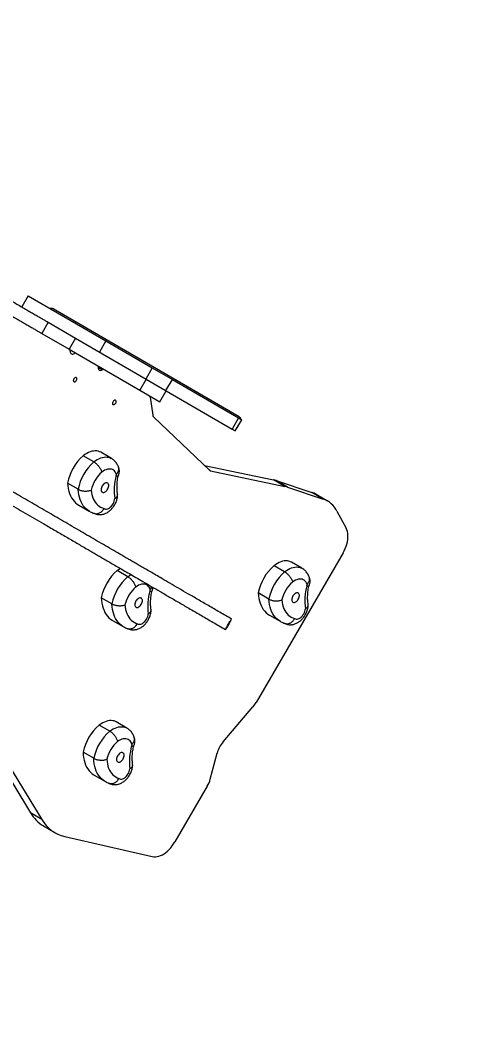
# Model space of a CAD drawing. Header units: millimetres. Extents: x -8422 to 28150, y -6982 to 5510.
# Drawn here: x 909 to 1630, y -2761 to -1119 of the extents above; entities that cross this region are included whole.
import ezdxf

# ---------------------------------------------------------------- set-up
doc = ezdxf.new("R2010")
doc.units = ezdxf.units.MM
for name, color, linetype in [('DIKOM_ОБЪЕКТ', 7, 'Continuous'), ('DIKOM_РАЗМЕР_ЗОНА', 7, 'Continuous'), ('DIKOM_РАЗМЕР_ОБЪЕКТА', 7, 'Continuous')]:
    doc.layers.add(name, color=color, linetype=linetype)
doc.styles.add('style1', font='arial.ttf', dxfattribs={"width": 0.8})
doc.dimstyles.new('1-50', dxfattribs={"dimtxt": 300, "dimasz": 200, "dimexe": 100, "dimexo": 0, "dimgap": 100, "dimtad": 1, "dimdec": 0, "dimtxsty": 'style1', "dimcen": 0, "dimclrd": 7, "dimclre": 7, "dimadec": 1, "dimazin": 2, "dimtfac": 1, "dimtdec": 0, "dimtmove": 1, "dimatfit": 3, "dimfxl": 0, "dimlwd": 25, "dimlwe": 18, "dimarcsym": 0})

# ---------------------------------------------------------------- blocks, each defined once
blk = doc.blocks.new('*D0')
at = {"layer": 'Defpoints', "color": 0, "transparency": 16777216}
for p in [(1363.3, 4015), (-6011, -2710), (-2661.5, -2710)]:
    blk.add_point(p, dxfattribs=at)
at = {"layer": 'DIKOM_РАЗМЕР_ОБЪЕКТА', "color": 7, "lineweight": 18, "transparency": 16777216}
for p, q in [((1363.3, 4015), (-6111, 4015)), ((-2661.5, -2710), (-6111, -2710))]:
    blk.add_line(p, q, dxfattribs=at)
at = {"layer": 'DIKOM_РАЗМЕР_ОБЪЕКТА', "color": 7, "lineweight": 25, "transparency": 16777216}
blk.add_line((-6011, 3815), (-6011, -2510), dxfattribs=at)
at = {"layer": 'DIKOM_РАЗМЕР_ОБЪЕКТА', "color": 7, "transparency": 16777216}
for points in [[(-6044.3, 3815), (-5977.6, 3815), (-6011, 4015)], [(-6044.3, -2510), (-5977.6, -2510), (-6011, -2710)]]:
    blk.add_solid(points, dxfattribs=at)
at = {"layer": 'DIKOM_РАЗМЕР_ОБЪЕКТА', "color": 0, "transparency": 16777216, "insert": (-6264.1, 652.5), "char_height": 300, "attachment_point": 5, "rotation": 90, "style": 'style1'}
blk.add_mtext('6700', dxfattribs=at)
blk = doc.blocks.new('*D1')
at = {"layer": 'Defpoints', "color": 0, "transparency": 16777216}
for p in [(-5348.3, 1737), (6047.5, 1360.2), (6047.5, -3315.3)]:
    blk.add_point(p, dxfattribs=at)
at = {"layer": 'DIKOM_РАЗМЕР_ОБЪЕКТА', "color": 7, "lineweight": 18, "transparency": 16777216}
for p, q in [((-5348.3, 1737), (-5348.3, -3415.3)), ((6047.5, 1360.2), (6047.5, -3415.3))]:
    blk.add_line(p, q, dxfattribs=at)
at = {"layer": 'DIKOM_РАЗМЕР_ОБЪЕКТА', "color": 7, "lineweight": 25, "transparency": 16777216}
blk.add_line((-5148.3, -3315.3), (5847.5, -3315.3), dxfattribs=at)
at = {"layer": 'DIKOM_РАЗМЕР_ОБЪЕКТА', "color": 7, "transparency": 16777216}
for points in [[(-5148.3, -3282), (-5148.3, -3348.7), (-5348.3, -3315.3)], [(5847.5, -3282), (5847.5, -3348.7), (6047.5, -3315.3)]]:
    blk.add_solid(points, dxfattribs=at)
at = {"layer": 'DIKOM_РАЗМЕР_ОБЪЕКТА', "color": 0, "transparency": 16777216, "insert": (349.6, -3062.2), "char_height": 300, "attachment_point": 5, "style": 'style1'}
blk.add_mtext('11400', dxfattribs=at)
blk = doc.blocks.new('*D2')
at = {"layer": 'Defpoints', "color": 0, "transparency": 16777216}
for p in [(8043.9, 833.9), (-7345.5, 649), (8043.9, -5007.3)]:
    blk.add_point(p, dxfattribs=at)
at = {"layer": 'DIKOM_РАЗМЕР_ЗОНА', "color": 7, "lineweight": 18, "transparency": 16777216}
for p, q in [((8043.9, 833.9), (8043.9, -5107.3)), ((-7345.5, 649), (-7345.5, -5107.3))]:
    blk.add_line(p, q, dxfattribs=at)
at = {"layer": 'DIKOM_РАЗМЕР_ЗОНА', "color": 7, "lineweight": 25, "transparency": 16777216}
blk.add_line((-7145.5, -5007.3), (7843.9, -5007.3), dxfattribs=at)
at = {"layer": 'DIKOM_РАЗМЕР_ЗОНА', "color": 7, "transparency": 16777216}
for points in [[(-7145.5, -4974), (-7145.5, -5040.7), (-7345.5, -5007.3)], [(7843.9, -4974), (7843.9, -5040.7), (8043.9, -5007.3)]]:
    blk.add_solid(points, dxfattribs=at)
at = {"layer": 'DIKOM_РАЗМЕР_ЗОНА', "color": 0, "transparency": 16777216, "insert": (349.2, -4754.2), "char_height": 300, "attachment_point": 5, "style": 'style1'}
blk.add_mtext('15400', dxfattribs=at)

msp = doc.modelspace()

# ---------------------------------------------------------------- linework, layer by layer
at = {"layer": 'DIKOM_ОБЪЕКТ', "color": 7, "linetype": 'Continuous', "lineweight": 15}
for p, q in [((922.5, -1570.2), (912, -1588.3)), ((922.5, -1570.2), (1049.6, -1644)), ((1267.4, -1768.3), (963.3, -1591.5)), ((955, -1613.3), (944.5, -1631.5)), ((955, -1613.3), (999.7, -1639.3)), ((944.5, -1631.5), (989.2, -1657.5)), ((999.7, -1639.3), (989.2, -1657.5)), ((999.7, -1639.3), (1115.4, -1706.5)), ((989.2, -1657.5), (1104.8, -1724.7)), ((1049.6, -1644), (1039, -1662.2)), ((1049.6, -1644), (1125.3, -1688)), ((1043.4, -1691.1), (1036.8, -1687.3)), ((1125.3, -1688), (1114.8, -1706.2)), ((1125.3, -1688), (1158.1, -1707.1)), ((1115.4, -1706.5), (1104.8, -1724.7)), ((1115.4, -1706.5), (1148, -1725.5)), ((1147.5, -1725.2), (1158.1, -1707.1)), ((1158.1, -1707.1), (1266.3, -1769.9)), ((1104.8, -1724.7), (1137.4, -1743.6)), ((1121.8, -1735.8), (1126.1, -1765.5)), ((1137.4, -1743.6), (1148, -1725.5)), ((1148, -1725.5), (1255.7, -1788.1)), ((1127.2, -1768), (1219.2, -1855.8)), ((1266.3, -1769.9), (1255.7, -1788.1)), ((1261, -1791.2), (1271.6, -1773)), ((1266.3, -1769.9), (1271.6, -1773)), ((1255.7, -1788.1), (1261, -1791.2)), ((1264.1, -1786), (1269.6, -1776.5)), ((1029.8, -1841.8), (1012.4, -1831.8)), ((1058.4, -1836), (1041, -1826)), ((1210.6, -1847.6), (1323.5, -1871.2)), ((1220.7, -1856.6), (1218.9, -1855.6)), ((1220.7, -1856.6), (1341.9, -1881.9)), ((1341.9, -1881.9), (1323.5, -1871.2)), ((1004.2, -1886.6), (986.9, -1876.6)), ((1346.4, -1883.2), (1328, -1872.4)), ((1328, -1872.4), (1386.2, -1891.8)), ((1346.4, -1883.2), (1404.6, -1902.6)), ((1404.6, -1902.6), (1386.2, -1891.8)), ((1411.7, -1905.8), (1393.3, -1895)), ((1005, -1912.5), (1022.4, -1922.5)), ((1427.2, -1922.3), (1442.3, -1950.4)), ((1437.2, -1990.7), (1294.9, -2235.5)), ((1085.4, -2029.6), (1068.1, -2019.6)), ((1341.6, -2021.6), (1324.3, -2011.6)), ((1370, -2015.9), (1352.7, -2005.9)), ((1059.4, -2074.1), (1042, -2064.1)), ((1315.9, -2066.3), (1298.6, -2056.3)), ((1060.3, -2101.1), (1077.6, -2111.1)), ((1316.7, -2092.6), (1334.1, -2102.6)), ((1240.9, -2299.7), (1289.9, -2242.5)), ((1056, -2282.4), (1038.6, -2272.4)), ((1083.7, -2277.2), (1066.3, -2267.2)), ((872.7, -2327.9), (926.3, -2416.2)), ((886, -2330.2), (944.8, -2426.9)), ((1029.6, -2326.7), (1012.3, -2316.7)), ((1220, -2361), (1231.1, -2318.4)), ((1030.5, -2354.4), (1047.9, -2364.4)), ((1215.2, -2372.6), (1162.3, -2463.6)), ((944.8, -2426.9), (926.3, -2416.2)), ((947.6, -2437.5), (966.1, -2448.2)), ((982.2, -2454.6), (1125.3, -2487.5))]:
    msp.add_line(p, q, dxfattribs=at)
at = {"layer": 'DIKOM_ОБЪЕКТ', "color": 7, "linetype": 'Continuous', "lineweight": 15, "flags": 128}
for points in [[(991.2, -1660.8), (991.3, -1662.2), (991.6, -1663.5), (992.3, -1664.5), (993.1, -1665.2), (994.1, -1665.6), (995.3, -1665.6), (996.6, -1665.2), (997.9, -1664.5), (999.2, -1663.5), (999.3, -1663.4)], [(1037.1, -1685.4), (1037.1, -1685.5), (1036.8, -1687.1), (1036.9, -1688.6), (1037.2, -1689.9), (1037.8, -1690.9), (1038.6, -1691.6), (1039.6, -1692), (1040.8, -1692.1), (1042.1, -1691.7), (1043.4, -1691.1)], [(1001.1, -1703.8), (1000.4, -1703.5), (999.6, -1703.7), (998.7, -1704.1), (997.9, -1704.8), (997.2, -1705.7), (996.6, -1706.8), (996.3, -1707.9), (996.2, -1708.9), (996.4, -1709.8), (996.8, -1710.4), (997.4, -1710.8), (998.2, -1710.9), (999.1, -1710.6), (1000, -1710), (1000.7, -1709.2), (1001.4, -1708.2), (1001.8, -1707.1), (1002, -1706), (1002, -1705), (1001.7, -1704.3), (1001.1, -1703.8)], [(1065.3, -1741), (1064.6, -1740.8), (1063.7, -1740.9), (1062.9, -1741.4), (1062, -1742.1), (1061.3, -1743), (1060.7, -1744.1), (1060.4, -1745.2), (1060.3, -1746.2), (1060.5, -1747.1), (1061, -1747.7), (1061.6, -1748.1), (1062.4, -1748.1), (1063.2, -1747.9), (1064.1, -1747.3), (1064.9, -1746.5), (1065.5, -1745.5), (1066, -1744.4), (1066.2, -1743.3), (1066.1, -1742.3), (1065.8, -1741.5), (1065.3, -1741)], [(1041, -1826), (1039.2, -1825.1), (1036.9, -1824.3), (1034.5, -1823.9), (1031.9, -1823.8), (1029.3, -1824), (1026.5, -1824.5), (1023.8, -1825.4), (1020.9, -1826.6), (1018.1, -1828), (1015.2, -1829.8), (1012.4, -1831.8)], [(1029.8, -1841.8), (1032.6, -1839.8), (1035.4, -1838), (1038.2, -1836.6), (1041.1, -1835.4), (1043.9, -1834.5), (1046.6, -1834), (1049.2, -1833.8), (1051.8, -1833.9), (1054.2, -1834.3), (1056.5, -1835.1), (1058.3, -1836)], [(1066.6, -1862.1), (1065.8, -1860), (1064.7, -1858.2), (1063.4, -1856.7), (1061.9, -1855.4), (1060.2, -1854.5), (1058.4, -1853.8), (1056.4, -1853.5), (1054.2, -1853.6), (1052, -1853.9), (1049.7, -1854.6), (1047.4, -1855.6), (1045.1, -1857), (1042.8, -1858.6)], [(1066.1, -1864.3), (1066.3, -1864.1), (1066.5, -1863.8), (1066.7, -1863.5), (1066.8, -1863.2), (1066.9, -1862.8), (1066.9, -1862.5), (1066.8, -1862.3), (1066.6, -1862.1)], [(986.9, -1876.6), (987.2, -1881.1), (987.9, -1885.5), (988.8, -1889.6), (990, -1893.4), (991.5, -1897.1), (993.2, -1900.4), (995.2, -1903.5), (997.5, -1906.3), (999.9, -1908.7), (1002.6, -1910.9), (1005, -1912.5)], [(1022.4, -1922.5), (1019.9, -1920.9), (1017.2, -1918.7), (1014.8, -1916.3), (1012.6, -1913.5), (1010.6, -1910.4), (1008.8, -1907.1), (1007.4, -1903.4), (1006.2, -1899.6), (1005.2, -1895.5), (1004.6, -1891.2), (1004.2, -1886.6)], [(1025.5, -1887.9), (1025.9, -1891.8), (1026.7, -1895.4), (1027.6, -1898.9), (1028.9, -1902.1), (1030.3, -1905.1), (1032, -1907.8), (1033.9, -1910.3), (1036.1, -1912.4), (1038.4, -1914.3), (1040.9, -1915.9), (1043.7, -1917.1), (1046.5, -1918)], [(1049.6, -1890), (1050.8, -1888.8), (1051.8, -1887.5), (1052.7, -1886), (1053.4, -1884.4), (1053.9, -1882.8), (1054.1, -1881.2), (1054.1, -1879.8), (1053.8, -1878.5), (1053.3, -1877.5), (1052.5, -1876.7), (1051.6, -1876.2), (1050.5, -1876.1), (1049.3, -1876.2), (1048.1, -1876.7), (1046.8, -1877.5), (1045.6, -1878.5), (1044.5, -1879.8), (1043.5, -1881.2), (1042.7, -1882.8), (1042.1, -1884.4), (1041.8, -1886), (1041.7, -1887.5), (1041.8, -1888.8), (1042.3, -1890), (1042.9, -1890.9), (1043.7, -1891.5), (1044.7, -1891.8), (1045.9, -1891.8), (1047.1, -1891.5), (1048.4, -1890.9), (1049.6, -1890)], [(1046.5, -1918), (1047.7, -1918.7), (1049.1, -1919), (1050.7, -1919), (1052.3, -1918.6), (1053.9, -1917.9), (1055.6, -1916.9), (1057.2, -1915.5), (1058.8, -1914), (1060.2, -1912.2), (1061.4, -1910.2), (1062.4, -1908.1), (1063.2, -1906), (1063.8, -1903.9), (1064.1, -1901.9)], [(1437.2, -1990.7), (1439.1, -1987.2), (1440.7, -1983.5), (1442.2, -1979.9), (1443.3, -1976.2), (1444.2, -1972.5), (1444.8, -1968.9), (1445.1, -1965.4), (1445.1, -1962), (1444.8, -1958.7), (1444.3, -1955.7), (1443.4, -1952.9), (1442.3, -1950.4)], [(1073.3, -2016.2), (1070.9, -2017.6), (1068.1, -2019.6)], [(1352.7, -2005.9), (1351, -2005.1), (1348.7, -2004.3), (1346.3, -2003.9), (1343.8, -2003.7), (1341.1, -2003.9), (1338.4, -2004.4), (1335.6, -2005.3), (1332.8, -2006.4), (1330, -2007.9), (1327.1, -2009.6), (1324.3, -2011.6)], [(1341.6, -2021.6), (1344.5, -2019.6), (1347.3, -2017.9), (1350.1, -2016.4), (1353, -2015.3), (1355.7, -2014.4), (1358.5, -2013.9), (1361.1, -2013.7), (1363.6, -2013.9), (1366.1, -2014.3), (1368.3, -2015.1), (1370, -2015.9)], [(1085.4, -2029.6), (1088.2, -2027.6), (1090.5, -2026.2)], [(1378.4, -2042.2), (1377.5, -2040.1), (1376.5, -2038.3), (1375.2, -2036.7), (1373.7, -2035.4), (1372, -2034.5), (1370.2, -2033.8), (1368.2, -2033.5), (1366, -2033.5), (1363.8, -2033.9), (1361.5, -2034.5), (1359.2, -2035.5), (1356.9, -2036.8), (1354.6, -2038.4)], [(1121.9, -2050.6), (1121.1, -2048.5), (1120, -2046.6), (1118.8, -2045), (1117.3, -2043.7), (1115.6, -2042.8), (1113.8, -2042.1), (1111.8, -2041.7), (1109.7, -2041.7), (1107.5, -2042), (1105.2, -2042.7), (1102.9, -2043.6), (1100.5, -2044.9), (1098.2, -2046.5)], [(1121.2, -2052.8), (1121.5, -2052.6), (1121.7, -2052.3), (1121.9, -2052), (1122, -2051.7), (1122.1, -2051.3), (1122.1, -2051), (1122, -2050.8), (1121.9, -2050.6)], [(1377.8, -2044.4), (1378, -2044.2), (1378.2, -2043.9), (1378.4, -2043.6), (1378.5, -2043.2), (1378.6, -2042.9), (1378.6, -2042.6), (1378.5, -2042.4), (1378.4, -2042.2)], [(1042, -2064.1), (1042.3, -2068.7), (1042.9, -2073.1), (1043.8, -2077.2), (1045, -2081.1), (1046.4, -2084.8), (1048, -2088.2), (1050, -2091.4), (1052.1, -2094.2), (1054.5, -2096.8), (1057.1, -2099), (1060, -2100.9), (1060.3, -2101.1)], [(1104.6, -2078.3), (1105.7, -2077.1), (1106.8, -2075.8), (1107.7, -2074.3), (1108.4, -2072.7), (1108.9, -2071.1), (1109.1, -2069.6), (1109.1, -2068.1), (1108.9, -2066.8), (1108.4, -2065.8), (1107.6, -2065), (1106.7, -2064.5), (1105.7, -2064.3), (1104.5, -2064.4), (1103.2, -2064.9), (1102, -2065.6), (1100.8, -2066.6), (1099.6, -2067.9), (1098.6, -2069.3), (1097.8, -2070.9), (1097.2, -2072.5), (1096.9, -2074), (1096.7, -2075.6), (1096.9, -2076.9), (1097.3, -2078.1), (1097.9, -2079), (1098.7, -2079.7), (1099.7, -2080), (1100.8, -2080.1), (1102.1, -2079.8), (1103.3, -2079.2), (1104.6, -2078.3)], [(1298.6, -2056.3), (1298.9, -2060.9), (1299.5, -2065.2), (1300.5, -2069.3), (1301.6, -2073.2), (1303.1, -2076.8), (1304.8, -2080.2), (1306.7, -2083.3), (1309, -2086.1), (1311.4, -2088.6), (1314, -2090.8), (1316.7, -2092.6)], [(1334.1, -2102.6), (1331.4, -2100.8), (1328.7, -2098.6), (1326.3, -2096.1), (1324.1, -2093.3), (1322.1, -2090.2), (1320.4, -2086.8), (1319, -2083.2), (1317.8, -2079.3), (1316.9, -2075.2), (1316.2, -2070.9), (1315.9, -2066.3)], [(1337.2, -2067.7), (1337.6, -2071.6), (1338.3, -2075.2), (1339.3, -2078.7), (1340.5, -2082), (1341.9, -2085), (1343.6, -2087.7), (1345.5, -2090.2), (1347.6, -2092.4), (1349.9, -2094.3), (1352.4, -2095.9), (1355.1, -2097.1), (1358, -2098.1)], [(1361.2, -2070), (1362.4, -2068.8), (1363.4, -2067.5), (1364.3, -2066), (1365, -2064.4), (1365.5, -2062.8), (1365.8, -2061.2), (1365.7, -2059.8), (1365.5, -2058.5), (1364.9, -2057.5), (1364.2, -2056.7), (1363.3, -2056.2), (1362.2, -2056), (1361, -2056.2), (1359.8, -2056.7), (1358.5, -2057.4), (1357.3, -2058.5), (1356.2, -2059.7), (1355.2, -2061.2), (1354.4, -2062.7), (1353.8, -2064.3), (1353.4, -2065.9), (1353.3, -2067.4), (1353.5, -2068.7), (1353.9, -2069.9), (1354.5, -2070.8), (1355.3, -2071.5), (1356.4, -2071.8), (1357.5, -2071.8), (1358.7, -2071.5), (1360, -2070.9), (1361.2, -2070)], [(1077.6, -2111.1), (1077.3, -2110.9), (1074.5, -2109), (1071.8, -2106.8), (1069.4, -2104.2), (1067.3, -2101.4), (1065.4, -2098.2), (1063.7, -2094.8), (1062.3, -2091.1), (1061.1, -2087.2), (1060.3, -2083.1), (1059.7, -2078.7), (1059.4, -2074.1)], [(1080.7, -2075.6), (1081.1, -2079.5), (1081.7, -2083.2), (1082.6, -2086.7), (1083.8, -2090), (1085.2, -2093.1), (1086.8, -2095.8), (1088.7, -2098.4), (1090.8, -2100.6), (1093.1, -2102.5), (1095.6, -2104.2), (1098.3, -2105.5), (1101.1, -2106.5)], [(1358, -2098.1), (1359.2, -2098.8), (1360.6, -2099.1), (1362.1, -2099.1), (1363.7, -2098.7), (1365.4, -2098), (1367, -2097), (1368.7, -2095.7), (1370.2, -2094.1), (1371.6, -2092.3), (1372.9, -2090.4), (1373.9, -2088.3), (1374.7, -2086.2), (1375.3, -2084.1), (1375.6, -2082)], [(1101.1, -2106.5), (1102.3, -2107.2), (1103.7, -2107.5), (1105.2, -2107.5), (1106.8, -2107.2), (1108.4, -2106.5), (1110.1, -2105.5), (1111.7, -2104.2), (1113.3, -2102.7), (1114.7, -2100.9), (1116, -2098.9), (1117, -2096.9), (1117.8, -2094.8), (1118.4, -2092.6), (1118.7, -2090.6)], [(1244.9, -2116), (1244.9, -2115.9), (1245.1, -2115.4), (1245.5, -2114.6), (1246.1, -2113.6), (1246.8, -2112.3), (1247.6, -2110.9), (1248.4, -2109.4), (1249.4, -2107.7), (1250.3, -2106.1), (1251.2, -2104.6), (1252.1, -2103.1), (1252.9, -2101.8), (1253.6, -2100.7), (1254.2, -2099.8), (1254.6, -2099.2), (1254.8, -2099), (1254.8, -2099), (1254.7, -2099.3), (1254.4, -2099.9), (1253.9, -2100.8), (1253.3, -2102), (1252.5, -2103.3), (1251.7, -2104.8), (1250.8, -2106.4), (1249.9, -2108), (1248.9, -2109.6), (1248, -2111.2), (1247.2, -2112.6), (1246.4, -2113.8), (1245.8, -2114.8), (1245.3, -2115.5), (1245, -2115.9), (1244.9, -2116)], [(1066.3, -2267.2), (1065.2, -2266.6), (1062.9, -2265.7), (1060.6, -2265.2), (1058.1, -2265), (1055.4, -2265.1), (1052.7, -2265.5), (1050, -2266.3), (1047.1, -2267.4), (1044.3, -2268.7), (1041.5, -2270.4), (1038.6, -2272.4)], [(1056, -2282.4), (1058.8, -2280.4), (1061.6, -2278.7), (1064.5, -2277.4), (1067.3, -2276.3), (1070.1, -2275.5), (1072.8, -2275.1), (1075.4, -2275), (1077.9, -2275.2), (1080.3, -2275.7), (1082.5, -2276.6), (1083.7, -2277.2)], [(1092.1, -2303.9), (1091.4, -2301.7), (1090.4, -2299.8), (1089.1, -2298.2), (1087.7, -2296.9), (1086, -2295.9), (1084.2, -2295.2), (1082.2, -2294.8), (1080.1, -2294.7), (1077.9, -2295), (1075.6, -2295.6), (1073.3, -2296.6), (1071, -2297.8), (1068.7, -2299.3)], [(1091.5, -2306.1), (1091.8, -2305.8), (1092, -2305.6), (1092.2, -2305.3), (1092.3, -2304.9), (1092.4, -2304.6), (1092.3, -2304.3), (1092.3, -2304), (1092.1, -2303.9)], [(1012.3, -2316.7), (1012.6, -2321.3), (1013.1, -2325.7), (1013.9, -2329.9), (1015, -2333.8), (1016.4, -2337.6), (1018, -2341), (1019.9, -2344.2), (1022, -2347.1), (1024.4, -2349.7), (1027, -2352), (1029.8, -2354), (1030.5, -2354.4)], [(1047.9, -2364.4), (1047.1, -2364), (1044.3, -2362), (1041.7, -2359.7), (1039.4, -2357.1), (1037.2, -2354.2), (1035.4, -2351), (1033.7, -2347.6), (1032.4, -2343.8), (1031.3, -2339.9), (1030.4, -2335.7), (1029.9, -2331.3), (1029.6, -2326.7)], [(1050.9, -2328.4), (1051.3, -2332.3), (1051.9, -2336), (1052.8, -2339.6), (1053.9, -2342.9), (1055.2, -2346), (1056.9, -2348.8), (1058.7, -2351.3), (1060.7, -2353.6), (1063, -2355.6), (1065.5, -2357.3), (1068.1, -2358.6), (1070.9, -2359.7)], [(1074.7, -2331.4), (1075.8, -2330.3), (1076.9, -2328.9), (1077.8, -2327.5), (1078.5, -2325.9), (1079, -2324.3), (1079.3, -2322.7), (1079.3, -2321.3), (1079.1, -2320), (1078.6, -2318.9), (1077.9, -2318.1), (1077, -2317.6), (1075.9, -2317.4), (1074.7, -2317.5), (1073.5, -2317.9), (1072.2, -2318.6), (1071, -2319.7), (1069.9, -2320.9), (1068.9, -2322.3), (1068, -2323.8), (1067.4, -2325.4), (1067, -2327), (1066.9, -2328.5), (1067, -2329.9), (1067.4, -2331.1), (1068, -2332.1), (1068.8, -2332.7), (1069.8, -2333.1), (1070.9, -2333.1), (1072.2, -2332.9), (1073.4, -2332.3), (1074.7, -2331.4)], [(1070.9, -2359.7), (1072.1, -2360.4), (1073.5, -2360.8), (1075, -2360.8), (1076.6, -2360.5), (1078.2, -2359.8), (1079.9, -2358.9), (1081.6, -2357.6), (1083.1, -2356), (1084.5, -2354.3), (1085.8, -2352.4), (1086.9, -2350.3), (1087.7, -2348.2), (1088.3, -2346.1), (1088.6, -2344)], [(1125.3, -2487.5), (1127.8, -2487.9), (1130.5, -2487.9), (1133.2, -2487.6), (1136, -2486.9), (1138.9, -2485.9), (1141.8, -2484.5), (1144.6, -2482.8), (1147.5, -2480.8), (1150.3, -2478.5), (1153, -2475.9), (1155.5, -2473.1), (1158, -2470.1), (1160.2, -2466.9), (1162.3, -2463.6)]]:
    msp.add_lwpolyline(points, dxfattribs=at)
at = {"layer": 'DIKOM_ОБЪЕКТ', "color": 7, "linetype": 'Continuous', "lineweight": 15}
for centre, radius, start, end in [((960.3, -1596.7), 6, 59.8351, 108.0248), ((988.4, -1660.3), 2.85, 350.9039, 53.7936), ((1045.2, -1693.3), 2.85, 65.8767, 128.7664), ((1119.3, -1736), 2.45, 4.6761, 56.6962), ((1130.3, -1765), 4.27, 186.0129, 224.0771), ((1264.4, -1773.5), 6, 11.6454, 59.8351), ((1065.3, -1891.7), 79.9, 131.4337, 169.1202), ((1082.6, -1901.7), 79.9, 131.4337, 169.1202), ((1221.3, -1853.6), 3.06, 226.2707, 258.4667), ((1080.5, -1900.5), 56.4, 131.9454, 167.1069), ((1160.3, -1888.1), 97.2, 165.8298, 188.1368), ((1315.3, -1910.5), 40.1, 71.5921, 78.2214), ((1333.7, -1921.2), 40.1, 71.5921, 78.2214), ((1374.2, -1927.8), 37.9, 59.848, 71.6254), ((1391.6, -1940.3), 39.9, 26.8372, 70.9968), ((1120.3, -2080), 79.9, 130.859, 168.5476), ((1376.9, -2071.7), 79.9, 131.2044, 168.89), ((1137.6, -2090), 79.9, 130.8596, 168.5472), ((1394.3, -2081.7), 79.9, 131.2042, 168.8902), ((1135.5, -2088.8), 56.4, 131.3643, 166.5409), ((1217.2, -2078.1), 99.3, 165.209, 187.2014), ((1392.1, -2080.5), 56.4, 131.713, 166.8796), ((1472.7, -2068.8), 98, 165.5804, 187.7602), ((1253.6, -2211.5), 47.8, 319.5052, 329.8873), ((1090.5, -2333.1), 79.9, 130.4636, 168.1584), ((1107.8, -2343.1), 79.9, 130.463, 168.1585), ((1105.6, -2341.8), 56.3, 130.9595, 166.1594), ((1188.7, -2332.5), 100.7, 164.7877, 186.5706), ((1277.1, -2330.7), 47.6, 139.4426, 165.0159), ((1175.1, -2349.1), 46.5, 329.6641, 345.1637), ((978.2, -2385.7), 60.1, 210.4981, 239.4955), ((995.6, -2397.3), 58.8, 210.2719, 256.8536)]:
    msp.add_arc(centre, radius, start, end, dxfattribs=at)
for points, knots in [([(840.9, -1547), (843.6, -1548.6), (848.8, -1551.6), (856.5, -1556.1), (863.8, -1560.3), (870.9, -1564.5), (877.8, -1568.5), (884.6, -1572.4), (892, -1576.7), (900, -1581.3), (908.4, -1586.2), (916.4, -1590.9), (923.8, -1595.2), (930.7, -1599.2), (937, -1602.9), (942.5, -1606.1), (946.7, -1608.5), (949.7, -1610.2), (951.8, -1611.5), (953.5, -1612.4), (954.7, -1613.1), (954.9, -1613.3), (955, -1613.3)], [0, 0, 0, 0, 0.045708, 0.090155, 0.133989, 0.177684, 0.221551, 0.265773, 0.310422, 0.372501, 0.435212, 0.498256, 0.561281, 0.623935, 0.68593, 0.747111, 0.807549, 0.845322, 0.883133, 0.921253, 0.960055, 1, 1, 1, 1]), ([(830.4, -1565.2), (833, -1566.7), (838.3, -1569.8), (845.9, -1574.2), (853.2, -1578.5), (860.4, -1582.6), (867.3, -1586.6), (874, -1590.5), (881.4, -1594.9), (889.4, -1599.5), (897.8, -1604.4), (905.8, -1609), (913.3, -1613.4), (920.2, -1617.4), (926.5, -1621), (932, -1624.2), (936.2, -1626.7), (939.2, -1628.4), (941.3, -1629.6), (942.9, -1630.6), (944.1, -1631.3), (944.4, -1631.4), (944.5, -1631.5)], [0, 0, 0, 0, 0.045708, 0.090155, 0.133989, 0.177684, 0.221551, 0.265773, 0.310422, 0.372501, 0.435212, 0.498256, 0.561281, 0.623935, 0.68593, 0.747111, 0.807549, 0.845322, 0.883133, 0.921253, 0.960055, 1, 1, 1, 1]), ([(1254.8, -2098.9), (1248.4, -2095.2), (1235.8, -2087.9), (1217.5, -2077.2), (1200.2, -2067.1), (1183.9, -2057.7), (1168.7, -2048.8), (1154.4, -2040.5), (1142, -2033.3), (1131.4, -2027.1), (1122.3, -2021.8), (1113.9, -2016.9), (1106.1, -2012.4), (1098.9, -2008.2), (1092.1, -2004.2), (1078.8, -1996.5), (1058.7, -1984.8), (1031.8, -1969.2), (1004.4, -1953.2), (976.7, -1937), (948.7, -1920.8), (921.3, -1904.8), (894.3, -1889.1), (868.1, -1873.8), (842.6, -1859), (817.8, -1844.5), (793, -1830.1), (768.4, -1815.8), (744.3, -1801.7), (727.6, -1792), (719.1, -1787.1), (648.2, -1745.7)], [0, 0, 0, 0, 0.032604, 0.063545, 0.092819, 0.120425, 0.14636, 0.170626, 0.193224, 0.209811, 0.225371, 0.239905, 0.253415, 0.265902, 0.277375, 0.288487, 0.335333, 0.383065, 0.43169, 0.484125, 0.536548, 0.58901, 0.641503, 0.694034, 0.743836, 0.793757, 0.843826, 0.893967, 0.944129, 0.994255, 1, 1, 1, 1]), ([(638.2, -1762.8), (712.2, -1805.9), (721.4, -1811.3), (738.6, -1821.3), (760.1, -1833.8), (784.4, -1848), (808.8, -1862.2), (833.3, -1876.5), (859.5, -1891.7), (887.6, -1908.1), (917.6, -1925.6), (944, -1940.9), (966.3, -1953.9), (984.2, -1964.3), (1001.6, -1974.5), (1015.2, -1982.4), (1025, -1988.1), (1031.2, -1991.7), (1037.5, -1995.4), (1044.3, -1999.3), (1051.9, -2003.7), (1060, -2008.5), (1068.8, -2013.6), (1078.1, -2019), (1088.1, -2024.8), (1098.8, -2031), (1110.7, -2038), (1123.9, -2045.7), (1138.5, -2054.1), (1154, -2063.2), (1170.4, -2072.7), (1187.7, -2082.8), (1206, -2093.4), (1225.1, -2104.6), (1238.2, -2112.2), (1244.9, -2116)], [0, 0, 0, 0, 0.024993, 0.059613, 0.109148, 0.15866, 0.208021, 0.257269, 0.306436, 0.364753, 0.422999, 0.481216, 0.515368, 0.548432, 0.580277, 0.610917, 0.622048, 0.633014, 0.643947, 0.655954, 0.669281, 0.683929, 0.698953, 0.715156, 0.73254, 0.751108, 0.770862, 0.794312, 0.819244, 0.84566, 0.873562, 0.902949, 0.933821, 0.966172, 1, 1, 1, 1]), ([(1070.1, -1850.3), (1070, -1850.1), (1069.6, -1849), (1068.7, -1846.9), (1067.1, -1844.2), (1065.3, -1841.7), (1063.2, -1839.6), (1061, -1837.7), (1059.3, -1836.5), (1058.4, -1836), (1058.3, -1836)], [0, 0, 0, 0, 0.027011, 0.195669, 0.361065, 0.522053, 0.679109, 0.832939, 0.984325, 1, 1, 1, 1]), ([(1029.8, -1841.8), (1030.4, -1842.2), (1031.5, -1842.9), (1033.4, -1844.4), (1035.1, -1846.1), (1036.8, -1847.9), (1038.4, -1849.9), (1039.8, -1852), (1041, -1854), (1042.1, -1856.3), (1042.6, -1857.8), (1042.8, -1858.6), (1042.8, -1858.6)], [0, 0, 0, 0, 0.107308, 0.214612, 0.32192, 0.429222, 0.536549, 0.643873, 0.751254, 0.858638, 0.996647, 1, 1, 1, 1]), ([(1066.6, -1862.1), (1066.7, -1862.1), (1067.4, -1861.3), (1068.5, -1859.8), (1069.7, -1857.6), (1070.4, -1855.7), (1070.7, -1853.7), (1070.6, -1851.9), (1070.2, -1850.8), (1070.1, -1850.3)], [0, 0, 0, 0, 0.002557, 0.217506, 0.377924, 0.542981, 0.703286, 0.868223, 1, 1, 1, 1]), ([(1069.6, -1864.3), (1069.7, -1864.2), (1070.2, -1863.3), (1070.8, -1861.7), (1071.3, -1859.5), (1071.5, -1857.4), (1071.5, -1855.3), (1071.1, -1853.2), (1070.7, -1851.5), (1070.2, -1850.5), (1070.1, -1850.2)], [0, 0, 0, 0, 0.035841, 0.199395, 0.34702, 0.492905, 0.637313, 0.780764, 0.923725, 1, 1, 1, 1]), ([(1066.1, -1864.3), (1066.1, -1864.3), (1066.4, -1864.6), (1067.1, -1864.8), (1068.1, -1865), (1068.9, -1864.9), (1069.5, -1864.7), (1069.6, -1864.4), (1069.6, -1864.3)], [0, 0, 0, 0, 0.002565, 0.193495, 0.39143, 0.638723, 0.893255, 1, 1, 1, 1]), ([(1068.6, -1894.2), (1068.6, -1893.8), (1068.3, -1892.3), (1067.9, -1889.6), (1067.7, -1886), (1067.6, -1882.2), (1067.8, -1878.3), (1068.1, -1874.2), (1068.6, -1870), (1069.2, -1866.6), (1069.6, -1864.6), (1069.8, -1864.1)], [0, 0, 0, 0, 0.051343, 0.179981, 0.308591, 0.437201, 0.565943, 0.694912, 0.824179, 0.953761, 1, 1, 1, 1]), ([(1004.2, -1886.6), (1004.8, -1887), (1006, -1887.6), (1008.2, -1888.4), (1010.5, -1889), (1013, -1889.4), (1015.5, -1889.6), (1018, -1889.5), (1020.4, -1889.3), (1023, -1888.8), (1024.6, -1888.3), (1025.5, -1887.9), (1025.5, -1887.9)], [0, 0, 0, 0, 0.105827, 0.211656, 0.317463, 0.423277, 0.52947, 0.635674, 0.742882, 0.850096, 0.998284, 1, 1, 1, 1]), ([(1030.3, -1925.9), (1030.6, -1926.1), (1031.6, -1926.6), (1033.6, -1927.3), (1036, -1927.8), (1038.4, -1928.1), (1040.9, -1928), (1043.4, -1927.7), (1045.9, -1927.1), (1048.3, -1926.3), (1050.8, -1925.1), (1053.2, -1923.7), (1055.5, -1922), (1057.7, -1920), (1059.7, -1917.8), (1061.6, -1915.4), (1063.3, -1912.9), (1064.9, -1910.2), (1066.1, -1907.4), (1067.2, -1904.5), (1068, -1901.5), (1068.5, -1898.5), (1068.7, -1896.4), (1068.7, -1895.4), (1068.7, -1895.3)], [0, 0, 0, 0, 0.018984, 0.063104, 0.106907, 0.150653, 0.194619, 0.239097, 0.284385, 0.330765, 0.378431, 0.427432, 0.477591, 0.528551, 0.579852, 0.631206, 0.682562, 0.734022, 0.785755, 0.837911, 0.890695, 0.944228, 0.998455, 1, 1, 1, 1]), ([(1064.1, -1901.9), (1064.1, -1901.9), (1064.9, -1901.4), (1066.2, -1900.4), (1067.5, -1898.9), (1068.3, -1897.4), (1068.7, -1895.9), (1068.8, -1894.8), (1068.6, -1894.3), (1068.6, -1894.3)], [0, 0, 0, 0, 0.0035, 0.248716, 0.42999, 0.616462, 0.79695, 0.982604, 1, 1, 1, 1]), ([(1031.3, -1926.2), (1031.8, -1926.4), (1033, -1926.7), (1035, -1926.6), (1037.1, -1926.2), (1039.2, -1925.4), (1041.2, -1924.2), (1043, -1922.7), (1044.9, -1920.7), (1046, -1919), (1046.5, -1918), (1046.5, -1918)], [0, 0, 0, 0, 0.103185, 0.225142, 0.347096, 0.469163, 0.591226, 0.713608, 0.835977, 0.997547, 1, 1, 1, 1]), ([(1022.4, -1922.5), (1022.4, -1922.5), (1023.4, -1923.1), (1025.6, -1924.1), (1028.5, -1925.4), (1030.4, -1926), (1031.3, -1926.2)], [0, 0, 0, 0, 0.007519, 0.372388, 0.736709, 1, 1, 1, 1]), ([(1381.9, -2030.5), (1381.8, -2030.3), (1381.4, -2029.2), (1380.5, -2027.1), (1378.9, -2024.3), (1377.1, -2021.9), (1375.1, -2019.7), (1372.8, -2017.8), (1371.1, -2016.5), (1370.1, -2016), (1370, -2015.9)], [0, 0, 0, 0, 0.026731, 0.193487, 0.357032, 0.516207, 0.671456, 0.823463, 0.97299, 1, 1, 1, 1]), ([(1085.4, -2029.6), (1086, -2030), (1087.2, -2030.7), (1089, -2032.2), (1090.7, -2033.8), (1092.4, -2035.7), (1094, -2037.7), (1095.4, -2039.8), (1096.5, -2041.9), (1097.6, -2044.1), (1098, -2045.6), (1098.2, -2046.4), (1098.2, -2046.5)], [0, 0, 0, 0, 0.107307, 0.214612, 0.321918, 0.429225, 0.536548, 0.64388, 0.751267, 0.858639, 0.996647, 1, 1, 1, 1]), ([(1341.6, -2021.6), (1342.2, -2022), (1343.4, -2022.7), (1345.2, -2024.2), (1347, -2025.9), (1348.7, -2027.7), (1350.3, -2029.7), (1351.7, -2031.8), (1352.9, -2033.9), (1353.9, -2036.1), (1354.4, -2037.6), (1354.6, -2038.4), (1354.6, -2038.4)], [0, 0, 0, 0, 0.107306, 0.214609, 0.321914, 0.42922, 0.536548, 0.643877, 0.751258, 0.858637, 0.996642, 1, 1, 1, 1]), ([(1378.4, -2042.2), (1378.4, -2042.2), (1379.1, -2041.4), (1380.2, -2039.9), (1381.4, -2037.7), (1382.1, -2035.8), (1382.4, -2033.8), (1382.3, -2032), (1382, -2031), (1381.8, -2030.5)], [0, 0, 0, 0, 0.002565, 0.218751, 0.380082, 0.546092, 0.707313, 0.873206, 1, 1, 1, 1]), ([(1381.3, -2044.5), (1381.4, -2044.3), (1381.9, -2043.5), (1382.4, -2041.9), (1383, -2039.7), (1383.2, -2037.6), (1383.2, -2035.5), (1382.9, -2033.4), (1382.4, -2031.7), (1382, -2030.7), (1381.8, -2030.4)], [0, 0, 0, 0, 0.034107, 0.198019, 0.346364, 0.492976, 0.638055, 0.782172, 0.925764, 1, 1, 1, 1]), ([(1121.2, -2052.8), (1121.2, -2052.8), (1121.5, -2053.1), (1122.2, -2053.4), (1123.2, -2053.6), (1124.1, -2053.5), (1124.6, -2053.3), (1124.7, -2053), (1124.7, -2052.9)], [0, 0, 0, 0, 0.002571, 0.193686, 0.391812, 0.63935, 0.89413, 1, 1, 1, 1]), ([(1121.9, -2050.6), (1121.9, -2050.6), (1122.6, -2049.8), (1123.7, -2048.3), (1124.6, -2046.8), (1124.9, -2046.2)], [0, 0, 0, 0, 0.0025995, 0.2206374, 0.3830407, 0.3830407, 0.3830407, 0.3830407]), ([(1123.3, -2083.2), (1123.2, -2082.8), (1123, -2081.3), (1122.7, -2078.5), (1122.5, -2074.8), (1122.5, -2071), (1122.7, -2067), (1123.1, -2062.9), (1123.7, -2058.7), (1124.3, -2055.3), (1124.7, -2053.3), (1124.9, -2052.8)], [0, 0, 0, 0, 0.051095, 0.179566, 0.308076, 0.436615, 0.565321, 0.694272, 0.823532, 0.953113, 1, 1, 1, 1]), ([(1124.8, -2053), (1124.8, -2052.8), (1125.3, -2052), (1125.9, -2050.4), (1126.4, -2048.6), (1126.5, -2047.6), (1126.6, -2047.2)], [0, 0, 0, 0, 0.0314035, 0.1958366, 0.3452484, 0.4187282, 0.4187282, 0.4187282, 0.4187282]), ([(1377.8, -2044.4), (1377.8, -2044.4), (1378.1, -2044.6), (1378.8, -2044.9), (1379.8, -2045.1), (1380.6, -2045), (1381.2, -2044.8), (1381.3, -2044.5), (1381.3, -2044.5)], [0, 0, 0, 0, 0.002573, 0.193579, 0.391595, 0.638994, 0.893628, 1, 1, 1, 1]), ([(1380.1, -2074.5), (1380.1, -2074.1), (1379.8, -2072.6), (1379.5, -2069.8), (1379.2, -2066.2), (1379.2, -2062.4), (1379.4, -2058.5), (1379.7, -2054.4), (1380.3, -2050.2), (1380.9, -2046.8), (1381.3, -2044.8), (1381.4, -2044.3)], [0, 0, 0, 0, 0.051244, 0.179813, 0.308383, 0.436958, 0.56568, 0.694646, 0.823906, 0.953493, 1, 1, 1, 1]), ([(1315.9, -2066.3), (1316.5, -2066.7), (1317.7, -2067.3), (1319.9, -2068.1), (1322.2, -2068.7), (1324.7, -2069.1), (1327.2, -2069.3), (1329.7, -2069.3), (1332.1, -2069), (1334.7, -2068.6), (1336.3, -2068.1), (1337.2, -2067.7), (1337.2, -2067.7)], [0, 0, 0, 0, 0.105826, 0.21165, 0.31746, 0.423273, 0.529468, 0.63567, 0.74288, 0.850094, 0.998286, 1, 1, 1, 1]), ([(1059.4, -2074.1), (1060, -2074.5), (1061.2, -2075.1), (1063.3, -2075.9), (1065.7, -2076.5), (1068.1, -2076.9), (1070.7, -2077.1), (1073.2, -2077.1), (1075.6, -2076.9), (1078.2, -2076.5), (1079.8, -2076), (1080.6, -2075.7), (1080.7, -2075.6)], [0, 0, 0, 0, 0.105824, 0.211649, 0.31746, 0.423274, 0.529468, 0.635667, 0.74288, 0.850093, 0.998281, 1, 1, 1, 1]), ([(1084.5, -2114.2), (1084.8, -2114.4), (1085.8, -2114.9), (1087.7, -2115.6), (1090.1, -2116.3), (1092.6, -2116.6), (1095, -2116.6), (1097.5, -2116.3), (1100, -2115.8), (1102.5, -2115), (1104.9, -2113.9), (1107.3, -2112.5), (1109.6, -2110.9), (1111.9, -2109), (1114, -2106.8), (1115.9, -2104.5), (1117.7, -2102), (1119.2, -2099.3), (1120.6, -2096.6), (1121.7, -2093.7), (1122.5, -2090.7), (1123.1, -2087.7), (1123.3, -2085.5), (1123.4, -2084.4), (1123.4, -2084.3)], [0, 0, 0, 0, 0.018798, 0.062919, 0.106671, 0.150309, 0.194101, 0.238342, 0.283326, 0.329343, 0.376611, 0.425217, 0.475031, 0.525742, 0.576893, 0.628125, 0.679362, 0.730669, 0.782218, 0.834142, 0.886657, 0.939906, 0.993876, 1, 1, 1, 1]), ([(1118.7, -2090.6), (1118.7, -2090.6), (1119.6, -2090.1), (1120.8, -2089.2), (1122.2, -2087.7), (1123, -2086.3), (1123.4, -2084.8), (1123.5, -2083.8), (1123.3, -2083.3), (1123.3, -2083.2)], [0, 0, 0, 0, 0.003541, 0.251821, 0.435348, 0.624144, 0.806892, 0.994861, 1, 1, 1, 1]), ([(1341.6, -2105.9), (1341.9, -2106.1), (1342.9, -2106.6), (1344.8, -2107.3), (1347.3, -2107.9), (1349.7, -2108.2), (1352.2, -2108.2), (1354.7, -2107.9), (1357.2, -2107.3), (1359.6, -2106.4), (1362.1, -2105.3), (1364.4, -2103.9), (1366.8, -2102.2), (1369, -2100.3), (1371.1, -2098.1), (1373, -2095.7), (1374.7, -2093.2), (1376.2, -2090.6), (1377.5, -2087.8), (1378.6, -2084.9), (1379.4, -2081.9), (1380, -2078.9), (1380.2, -2076.7), (1380.2, -2075.7), (1380.2, -2075.6)], [0, 0, 0, 0, 0.018914, 0.063035, 0.106814, 0.150515, 0.19441, 0.238791, 0.283957, 0.330187, 0.377695, 0.426536, 0.47656, 0.527419, 0.57866, 0.629965, 0.681278, 0.732673, 0.784334, 0.836397, 0.889074, 0.942485, 0.996613, 1, 1, 1, 1]), ([(1375.6, -2082), (1375.6, -2082), (1376.4, -2081.6), (1377.7, -2080.6), (1379, -2079.1), (1379.8, -2077.7), (1380.2, -2076.2), (1380.3, -2075.1), (1380.1, -2074.6), (1380.1, -2074.5)], [0, 0, 0, 0, 0.003517, 0.249957, 0.432137, 0.619548, 0.800933, 0.987522, 1, 1, 1, 1]), ([(1342.6, -2106.2), (1343.1, -2106.4), (1344.4, -2106.7), (1346.4, -2106.7), (1348.5, -2106.3), (1350.6, -2105.5), (1352.6, -2104.3), (1354.5, -2102.8), (1356.3, -2100.7), (1357.4, -2099.1), (1358, -2098.1), (1358, -2098.1)], [0, 0, 0, 0, 0.108687, 0.229893, 0.3511, 0.472421, 0.593731, 0.715355, 0.836978, 0.997547, 1, 1, 1, 1]), ([(1077.6, -2111), (1078.4, -2111.5), (1080.2, -2112.5), (1082.8, -2113.7), (1084.7, -2114.3), (1085.4, -2114.5)], [0, 0, 0, 0, 0.318668, 0.727737, 1, 1, 1, 1]), ([(1085.4, -2114.5), (1086.1, -2114.7), (1087.4, -2115), (1089.4, -2115), (1091.6, -2114.6), (1093.7, -2113.8), (1095.7, -2112.6), (1097.6, -2111.1), (1099.4, -2109.1), (1100.5, -2107.5), (1101.1, -2106.5), (1101.1, -2106.5)], [0, 0, 0, 0, 0.116829, 0.236929, 0.357028, 0.477235, 0.597447, 0.717959, 0.838475, 0.997585, 1, 1, 1, 1]), ([(1334.1, -2102.6), (1335.1, -2103.1), (1337, -2104.2), (1339.9, -2105.4), (1341.8, -2106), (1342.6, -2106.2)], [0, 0, 0, 0, 0.349213, 0.732041, 1, 1, 1, 1]), ([(1056, -2282.4), (1056.5, -2282.7), (1057.7, -2283.5), (1059.5, -2284.9), (1061.3, -2286.6), (1063, -2288.5), (1064.5, -2290.5), (1065.9, -2292.6), (1067, -2294.7), (1068, -2297), (1068.5, -2298.5), (1068.7, -2299.3), (1068.7, -2299.3)], [0, 0, 0, 0, 0.1073, 0.214613, 0.321909, 0.429217, 0.536544, 0.643875, 0.751244, 0.858627, 0.996634, 1, 1, 1, 1]), ([(1095.8, -2292.5), (1095.7, -2292.4), (1095.4, -2291.2), (1094.5, -2289), (1093, -2286.2), (1091.2, -2283.7), (1089.3, -2281.4), (1087.1, -2279.5), (1085.2, -2278.1), (1084, -2277.4), (1083.6, -2277.2)], [0, 0, 0, 0, 0.025868, 0.186845, 0.344832, 0.498549, 0.648362, 0.794876, 0.938836, 1, 1, 1, 1]), ([(1092.1, -2303.9), (1092.2, -2303.9), (1092.9, -2303), (1094, -2301.6), (1095.2, -2299.5), (1095.9, -2297.5), (1096.2, -2295.6), (1096.2, -2293.9), (1095.9, -2292.9), (1095.8, -2292.5)], [0, 0, 0, 0, 0.002613, 0.22277, 0.387049, 0.556115, 0.720274, 0.889209, 1, 1, 1, 1]), ([(1095, -2306.3), (1095, -2306.2), (1095.5, -2305.4), (1096.1, -2303.8), (1096.7, -2301.7), (1097, -2299.6), (1097, -2297.4), (1096.7, -2295.4), (1096.3, -2293.7), (1095.9, -2292.7), (1095.7, -2292.4)], [0, 0, 0, 0, 0.028227, 0.193161, 0.343739, 0.492569, 0.639784, 0.785948, 0.931503, 1, 1, 1, 1]), ([(1091.5, -2306.1), (1091.5, -2306.1), (1091.8, -2306.3), (1092.5, -2306.6), (1093.5, -2306.9), (1094.3, -2306.8), (1094.8, -2306.6), (1094.9, -2306.4), (1095, -2306.3)], [0, 0, 0, 0, 0.002566, 0.193788, 0.392027, 0.639702, 0.894628, 1, 1, 1, 1]), ([(1093.2, -2336.8), (1093.2, -2336.4), (1092.9, -2334.8), (1092.7, -2332), (1092.5, -2328.3), (1092.5, -2324.5), (1092.8, -2320.5), (1093.2, -2316.4), (1093.8, -2312.1), (1094.5, -2308.7), (1095, -2306.7), (1095.1, -2306.2)], [0, 0, 0, 0, 0.050921, 0.179299, 0.307746, 0.436247, 0.564928, 0.693875, 0.823139, 0.952712, 1, 1, 1, 1]), ([(1029.6, -2326.7), (1030.2, -2327.1), (1031.5, -2327.7), (1033.6, -2328.5), (1035.9, -2329.1), (1038.4, -2329.5), (1040.9, -2329.8), (1043.4, -2329.8), (1045.9, -2329.6), (1048.4, -2329.2), (1050, -2328.7), (1050.9, -2328.4), (1050.9, -2328.4)], [0, 0, 0, 0, 0.105829, 0.211659, 0.317464, 0.423278, 0.529474, 0.635672, 0.742883, 0.850097, 0.998286, 1, 1, 1, 1]), ([(1054.1, -2367.3), (1054.4, -2367.5), (1055.4, -2368.1), (1057.3, -2368.8), (1059.7, -2369.5), (1062.1, -2369.8), (1064.6, -2369.9), (1067.1, -2369.7), (1069.5, -2369.2), (1072, -2368.4), (1074.5, -2367.4), (1076.9, -2366), (1079.2, -2364.4), (1081.5, -2362.5), (1083.6, -2360.4), (1085.5, -2358.1), (1087.3, -2355.7), (1088.9, -2353), (1090.3, -2350.3), (1091.4, -2347.4), (1092.3, -2344.5), (1093, -2341.4), (1093.2, -2339.2), (1093.3, -2338), (1093.3, -2337.8)], [0, 0, 0, 0, 0.018643, 0.062777, 0.1065, 0.150071, 0.193756, 0.237844, 0.282629, 0.328405, 0.375405, 0.423741, 0.473315, 0.523841, 0.574878, 0.626033, 0.677187, 0.728401, 0.77982, 0.831601, 0.883932, 0.936985, 0.990776, 1, 1, 1, 1]), ([(1088.6, -2344), (1088.6, -2344), (1089.5, -2343.5), (1090.7, -2342.6), (1092.1, -2341.2), (1092.9, -2339.8), (1093.3, -2338.3), (1093.3, -2337.3), (1093.2, -2336.8)], [0, 0, 0, 0, 0.003589, 0.253929, 0.438986, 0.629358, 0.81359, 1, 1, 1, 1]), ([(1047.9, -2364.4), (1048.5, -2364.8), (1050.1, -2365.7), (1052.5, -2366.8), (1054.3, -2367.4), (1055, -2367.6)], [0, 0, 0, 0, 0.269998, 0.718946, 1, 1, 1, 1]), ([(1055, -2367.6), (1055.1, -2367.7), (1055.7, -2368), (1057.1, -2368.2), (1059.2, -2368.2), (1061.3, -2367.8), (1063.4, -2367), (1065.5, -2365.8), (1067.4, -2364.3), (1069.2, -2362.3), (1070.4, -2360.7), (1070.9, -2359.7), (1070.9, -2359.7)], [0, 0, 0, 0, 0.007367, 0.126198, 0.245025, 0.36385, 0.482787, 0.601722, 0.720958, 0.840187, 0.997622, 1, 1, 1, 1])]:
    msp.add_open_spline(points, degree=3, knots=knots, dxfattribs=at)

# ---------------------------------------------------------------- dimensions: what is measured, and where the dimension line sits
at = {"layer": 'DIKOM_РАЗМЕР_ЗОНА'}
dim = msp.add_linear_dim(base=(8043.9, -5007.3), p1=(-7345.5, 649), p2=(8043.9, 833.9), text='15400', dimstyle='1-50', override={"dimscale": 1, "dimtix": 0, "dimtofl": 1, "dimtmove": 1, "dimatfit": 3}, dxfattribs=at)
dim.commit()
dim.dimension.update_dxf_attribs({"geometry": '*D2', "text_midpoint": (349.2, -4754.2)})
at = {"layer": 'DIKOM_РАЗМЕР_ОБЪЕКТА'}
dim = msp.add_linear_dim(base=(-6011, -2710), p1=(1363.3, 4015), p2=(-2661.5, -2710), angle=90, text='6700', dimstyle='1-50', override={"dimscale": 1, "dimtix": 0, "dimtofl": 1, "dimtmove": 1, "dimatfit": 3}, dxfattribs=at)
dim.commit()
dim.dimension.update_dxf_attribs({"geometry": '*D0', "text_midpoint": (-6264.1, 652.5)})
dim = msp.add_linear_dim(base=(6047.5, -3315.3), p1=(-5348.3, 1737), p2=(6047.5, 1360.2), text='11400', dimstyle='1-50', override={"dimscale": 1, "dimtix": 0, "dimtofl": 1, "dimtmove": 1, "dimatfit": 3}, dxfattribs=at)
dim.commit()
dim.dimension.update_dxf_attribs({"geometry": '*D1', "text_midpoint": (349.6, -3062.2)})

doc.saveas('drawing.dxf')
